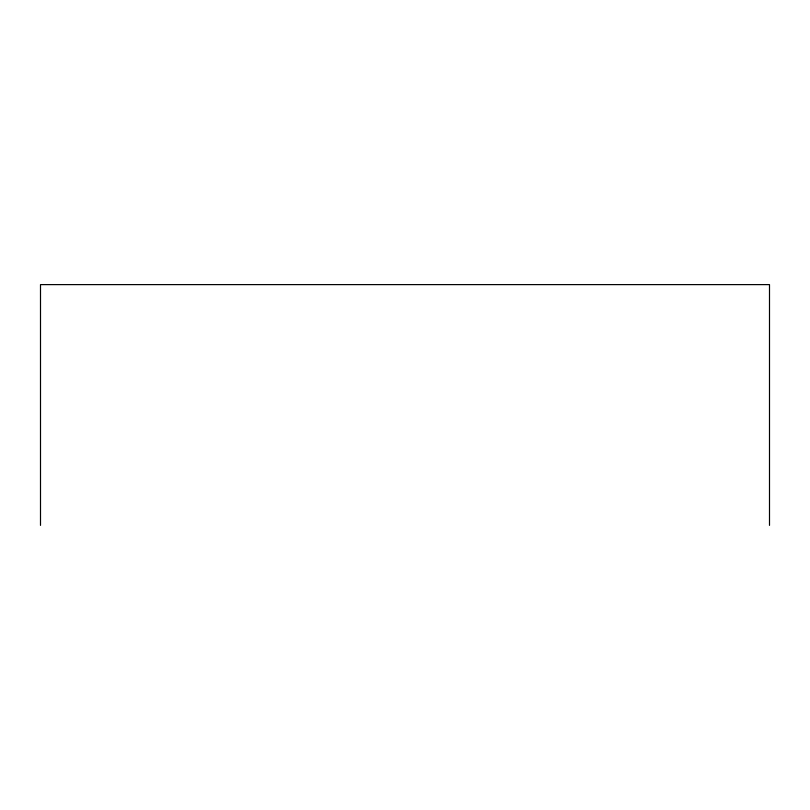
<?xml version="1.0" encoding="UTF-8"?>
<svg xmlns="http://www.w3.org/2000/svg" width="810" height="810" viewBox="0 0 810 810"><rect width="100%" height="100%" fill="white"/><g stroke="black" fill="none" stroke-linecap="round" stroke-linejoin="round"><path stroke-width="1.21" d="M769.5 525.386L769.5 284.614L40.5 284.614L40.5 525.386"/></g></svg>
